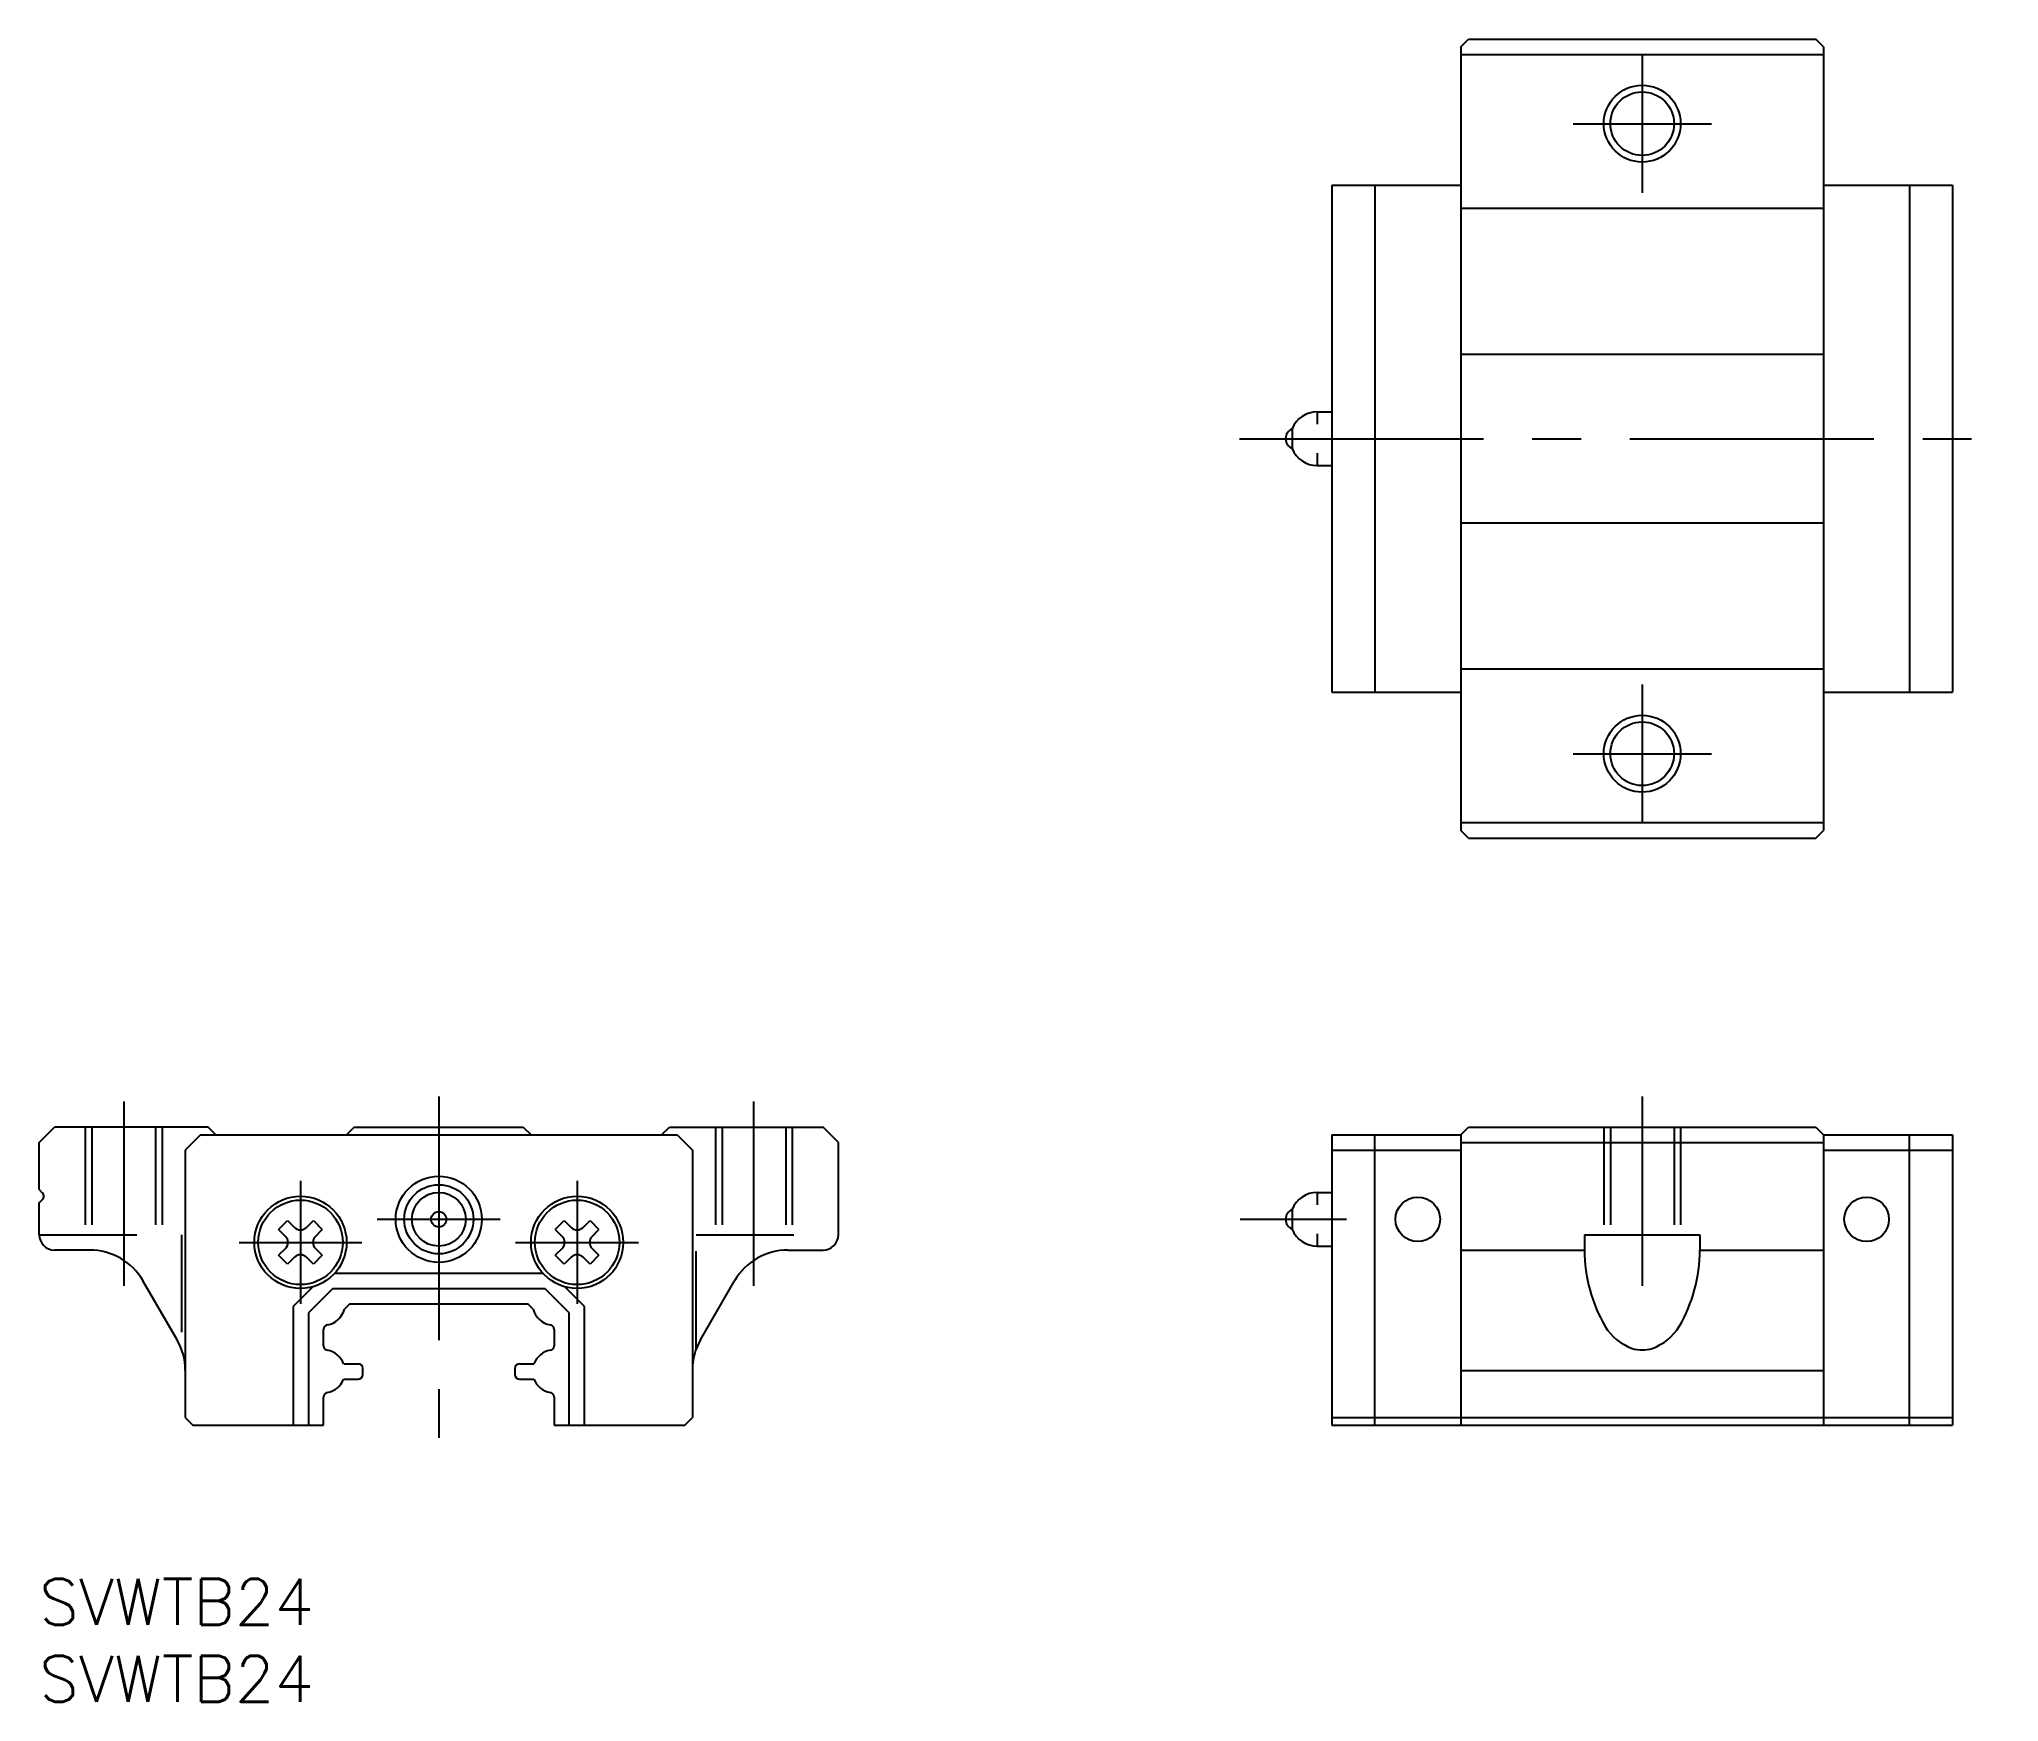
# Model space of a CAD drawing. Extents: x 0 to 128, y -8 to 100.
import ezdxf

# ---------------------------------------------------------------- set-up
doc = ezdxf.new("R2010")
doc.units = 0
doc.header["$LTSCALE"] = 0.5
doc.linetypes.add('CENTER', pattern=[50.8, 31.75, -6.35, 6.35, -6.35])
doc.linetypes.add('DASHED', pattern=[19.05, 12.7, -6.35])
for name, color, linetype in [('MSM_CENTER', 1, 'CENTER'), ('MSM_CONTINUOUS', 7, 'CONTINUOUS'), ('MSM_DASHED', 4, 'DASHED'), ('MSM_NARROW', 5, 'CONTINUOUS'), ('MSM_PART_NUMBER', 7, 'CONTINUOUS')]:
    doc.layers.add(name, color=color, linetype=linetype)
doc.styles.get("Standard").update_dxf_attribs({"font": 'txt.shx', "height": 3, "bigfont": 'bigfont.shx'})

# ---------------------------------------------------------------- blocks, each defined once
blk = doc.blocks.new('*U2')
at = {"layer": 'MSM_PART_NUMBER'}
blk.add_text('SVWTB24', height=3, dxfattribs=at).set_placement((0, -3))
blk = doc.blocks.new('*U3')
at = {"layer": 'MSM_PART_NUMBER'}
blk.add_text('SVWTB24', height=3, dxfattribs=at).set_placement((0, -8))

msp = doc.modelspace()

# ---------------------------------------------------------------- linework, layer by layer
at = {"layer": 'MSM_CENTER'}
for p, q in [((104.3, 99.2), (104.3, 90.2)), ((99.8, 94.7), (108.8, 94.7)), ((78.1, 74.2), (127.5, 74.2)), ((104.3, 58.2), (104.3, 49.2)), ((99.8, 53.7), (108.8, 53.7)), ((5.5, 31.07), (5.5, 19.07)), ((26, 31.4), (26, 8)), ((46.5, 19.07), (46.5, 31.07)), ((104.3, 31.4), (104.3, 19.07)), ((17, 25.9), (17, 17.9)), ((35, 25.9), (35, 17.9)), ((22, 23.4), (30, 23.4)), ((78.14, 23.4), (85.05, 23.4)), ((13, 21.9), (21, 21.9)), ((31, 21.9), (39, 21.9))]:
    msp.add_line(p, q, dxfattribs=at)
at = {"layer": 'MSM_CONTINUOUS'}
for p, q in [((92.5, 99.7), (93, 100.2)), ((92.5, 99.7), (92.5, 48.7)), ((93, 100.2), (115.6, 100.2)), ((116.1, 99.7), (115.6, 100.2)), ((116.1, 99.7), (116.1, 48.7)), ((92.5, 99.2), (116.1, 99.2)), ((84.1, 90.7), (84.1, 57.7)), ((84.1, 90.7), (92.5, 90.7)), ((86.9, 90.7), (86.9, 57.7)), ((116.1, 90.7), (124.5, 90.7)), ((121.7, 90.7), (121.7, 57.7)), ((124.5, 90.7), (124.5, 57.7)), ((92.5, 89.2), (116.1, 89.2)), ((92.5, 79.7), (116.1, 79.7)), ((83.15, 75.95), (84.1, 75.95)), ((83.15, 75.95), (83.15, 75.15)), ((81.52, 74.84), (81.52, 73.56)), ((83.15, 73.25), (83.15, 72.45)), ((83.15, 72.45), (84.1, 72.45)), ((116.1, 68.7), (92.5, 68.7)), ((116.1, 59.2), (92.5, 59.2)), ((84.1, 57.7), (92.5, 57.7)), ((116.1, 57.7), (124.5, 57.7)), ((116.1, 49.2), (92.5, 49.2)), ((93, 48.2), (92.5, 48.7)), ((115.6, 48.2), (116.1, 48.7)), ((93, 48.2), (115.6, 48.2)), ((0, 28.4), (1, 29.4)), ((11, 29.4), (1, 29.4)), ((11.5, 28.9), (11, 29.4)), ((20.5, 29.4), (20, 28.9)), ((20.5, 29.4), (31.5, 29.4)), ((31.5, 29.4), (32, 28.9)), ((40.5, 28.9), (41, 29.4)), ((41, 29.4), (51, 29.4)), ((52, 28.4), (51, 29.4)), ((92.5, 28.9), (93, 29.4)), ((93, 29.4), (115.6, 29.4)), ((115.6, 29.4), (116.1, 28.9)), ((0, 25.33), (0, 28.4)), ((10.5, 28.9), (9.5, 27.9)), ((10.5, 28.9), (41.5, 28.9)), ((41.5, 28.9), (42.5, 27.9)), ((52, 22.4), (52, 28.4)), ((84.1, 28.9), (84.1, 10)), ((84.1, 28.9), (92.5, 28.9)), ((86.9, 10), (86.9, 28.9)), ((92.5, 28.9), (92.5, 10)), ((92.5, 28.39), (116.1, 28.39)), ((116.1, 28.9), (124.5, 28.9)), ((116.1, 28.9), (116.1, 10)), ((121.7, 10), (121.7, 28.9)), ((124.5, 28.9), (124.5, 10)), ((9.5, 27.9), (9.5, 10.5)), ((42.5, 27.9), (42.5, 10.5)), ((84.1, 27.9), (92.5, 27.9)), ((116.1, 27.9), (124.5, 27.9)), ((0, 25.33), (0.21, 25.11)), ((0, 24.47), (0.21, 24.69)), ((0, 22.4), (0, 24.47)), ((83.15, 25.15), (84.1, 25.15)), ((83.15, 25.15), (83.15, 24.35)), ((15.58, 22.74), (16.16, 23.32)), ((16.16, 23.32), (16.61, 22.87)), ((17.39, 22.87), (17.84, 23.32)), ((17.84, 23.32), (18.42, 22.74)), ((33.58, 22.74), (34.16, 23.32)), ((34.16, 23.32), (34.61, 22.87)), ((35.39, 22.87), (35.84, 23.32)), ((35.84, 23.32), (36.42, 22.74)), ((81.52, 24.04), (81.52, 22.76)), ((15.58, 22.74), (16.03, 22.29)), ((17.97, 22.29), (18.42, 22.74)), ((33.58, 22.74), (34.03, 22.29)), ((35.97, 22.29), (36.42, 22.74)), ((83.15, 22.45), (83.15, 21.65)), ((100.55, 22.4), (108.05, 22.4)), ((100.55, 22.4), (100.55, 21.4)), ((108.05, 22.4), (108.05, 21.4)), ((3.29, 21.4), (1, 21.4)), ((16.03, 21.51), (15.58, 21.06)), ((16.16, 20.48), (15.58, 21.06)), ((16.61, 20.93), (16.16, 20.48)), ((17.84, 20.48), (17.39, 20.93)), ((18.42, 21.06), (17.84, 20.48)), ((18.42, 21.06), (17.97, 21.51)), ((34.03, 21.51), (33.58, 21.06)), ((34.16, 20.48), (33.58, 21.06)), ((34.61, 20.93), (34.16, 20.48)), ((35.84, 20.48), (35.39, 20.93)), ((36.42, 21.06), (35.84, 20.48)), ((36.42, 21.06), (35.97, 21.51)), ((48.71, 21.4), (51, 21.4)), ((83.15, 21.65), (84.1, 21.65)), ((92.5, 21.4), (100.55, 21.4)), ((108.05, 21.4), (116.1, 21.4)), ((8.97, 15.56), (6.75, 19.4)), ((19.24, 19.9), (32.76, 19.9)), ((43.03, 15.56), (45.25, 19.4)), ((17.8, 19.01), (16.53, 17.73)), ((19.11, 18.9), (17.53, 17.32)), ((19.11, 18.9), (32.9, 18.9)), ((20.21, 17.9), (19.86, 17.55)), ((20.21, 17.9), (31.79, 17.9)), ((32.14, 17.55), (31.79, 17.9)), ((34.48, 17.32), (32.9, 18.9)), ((35.48, 17.73), (34.2, 19.01)), ((16.53, 17.73), (16.53, 10)), ((17.53, 17.32), (17.53, 10)), ((34.48, 10), (34.48, 17.32)), ((35.48, 10), (35.48, 17.73)), ((18.5, 15.17), (18.5, 16.23)), ((33.5, 16.23), (33.5, 15.17)), ((19.81, 14), (20.75, 14)), ((19.81, 13), (20.75, 13)), ((21.05, 13.3), (21.05, 13.7)), ((30.95, 13.7), (30.95, 13.3)), ((31.25, 14), (32.19, 14)), ((31.25, 13), (32.19, 13)), ((92.5, 13.57), (116.1, 13.57)), ((18.5, 10), (18.5, 11.83)), ((33.5, 11.83), (33.5, 10)), ((9.5, 10.5), (10, 10)), ((42, 10), (42.5, 10.5)), ((84.1, 10.5), (124.5, 10.5)), ((92.5, 10.5), (116.1, 10.5)), ((10, 10), (18.5, 10)), ((33.5, 10), (42, 10)), ((84.1, 10), (124.5, 10))]:
    msp.add_line(p, q, dxfattribs=at)
for centre, radius in [((104.3, 94.7), 2.07), ((104.3, 53.7), 2.07), ((26, 23.4), 2.8), ((26, 23.4), 2.25), ((17, 21.9), 3), ((17, 21.9), 2.75), ((26, 23.4), 1.75), ((35, 21.9), 3), ((35, 21.9), 2.75), ((89.7, 23.4), 1.45), ((118.9, 23.4), 1.45), ((26, 23.4), 0.5)]:
    msp.add_circle(centre, radius, dxfattribs=at)
for centre, radius, start, end in [((83.15, 74.2), 1.75, 90, 158.4596), ((81.8, 74.2), 0.7, 113.3799, 246.62), ((83.15, 74.2), 1.75, 201.5404, 270), ((0, 24.9), 0.3, 314.9998, 45.0003), ((83.15, 23.4), 1.75, 90, 158.4596), ((81.8, 23.4), 0.7, 113.3799, 246.62), ((1, 22.4), 1, 179.9895, 269.9895), ((15.64, 21.9), 0.55, 315.0001, 44.9999), ((17, 23.26), 0.55, 225, 315), ((18.36, 21.9), 0.55, 135, 225), ((33.64, 21.9), 0.55, 315.0001, 44.9999), ((35, 23.26), 0.55, 225, 315), ((36.36, 21.9), 0.55, 135, 225), ((51, 22.4), 1, 270, 0), ((83.15, 23.4), 1.75, 201.5404, 270), ((3.29, 17.4), 4, 29.9895, 89.9895), ((17, 20.54), 0.55, 45, 135), ((35, 20.54), 0.55, 45, 135), ((48.71, 17.4), 4, 90, 150), ((110.46, 21.4), 9.91, 180, 210.1361), ((98.14, 21.4), 9.91, 329.8638, 359.9999), ((18.5, 17.9), 1.4, 280.1642, 345.5225), ((33.5, 17.9), 1.4, 194.4775, 259.8358), ((5.5, 13.58), 4, 359.9896, 29.9896), ((18.8, 16.23), 0.3, 100.1643, 180), ((33.2, 16.23), 0.3, 0, 79.8356), ((46.5, 13.57), 4, 149.9999, 179.9999), ((104.81, 18.24), 3.44, 211.8975, 250.249), ((103.79, 18.24), 3.44, 289.7509, 328.1024), ((18.8, 15.17), 0.3, 180, 259.8357), ((18.5, 13.5), 1.4, 20.9249, 79.8358), ((33.5, 13.5), 1.4, 100.1642, 159.0751), ((33.2, 15.17), 0.3, 280.1644, 0), ((104.3, 17.1), 2.2, 252.7665, 287.2335), ((18.5, 13.5), 1.4, 280.1642, 339.0751), ((20.75, 13.7), 0.3, 0, 90), ((20.75, 13.3), 0.3, 270, 0), ((31.25, 13.7), 0.3, 90, 180), ((31.25, 13.3), 0.3, 180, 270), ((33.5, 13.5), 1.4, 200.9248, 259.8358), ((18.8, 11.83), 0.3, 100.1643, 180), ((33.2, 11.83), 0.3, 0, 79.8356)]:
    msp.add_arc(centre, radius, start, end, dxfattribs=at)
at = {"layer": 'MSM_DASHED'}
for p, q in [((3, 29.4), (3, 22.4)), ((3.43, 29.4), (3.43, 22.4)), ((7.57, 29.4), (7.57, 22.4)), ((8, 29.4), (8, 22.4)), ((44, 29.4), (44, 22.4)), ((44.43, 29.4), (44.43, 22.4)), ((48.57, 29.4), (48.57, 22.4)), ((49, 29.4), (49, 22.4)), ((101.8, 29.4), (101.8, 22.4)), ((102.24, 29.4), (102.24, 22.4)), ((106.37, 29.4), (106.37, 22.4)), ((106.8, 29.4), (106.8, 22.4)), ((0, 22.4), (9.25, 22.4)), ((9.25, 22.4), (9.25, 14.97)), ((42.75, 22.4), (52, 22.4)), ((42.75, 14.97), (42.75, 22.4))]:
    msp.add_line(p, q, dxfattribs=at)
at = {"layer": 'MSM_NARROW'}
for centre in [(104.3, 94.7), (104.3, 53.7)]:
    msp.add_circle(centre, 2.5, dxfattribs=at)

# ---------------------------------------------------------------- block references
at = {"layer": 'MSM_CONTINUOUS'}
for name in ['*U2', '*U3']:
    msp.add_blockref(name, (0, 0), dxfattribs=at)

doc.saveas('drawing.dxf')
